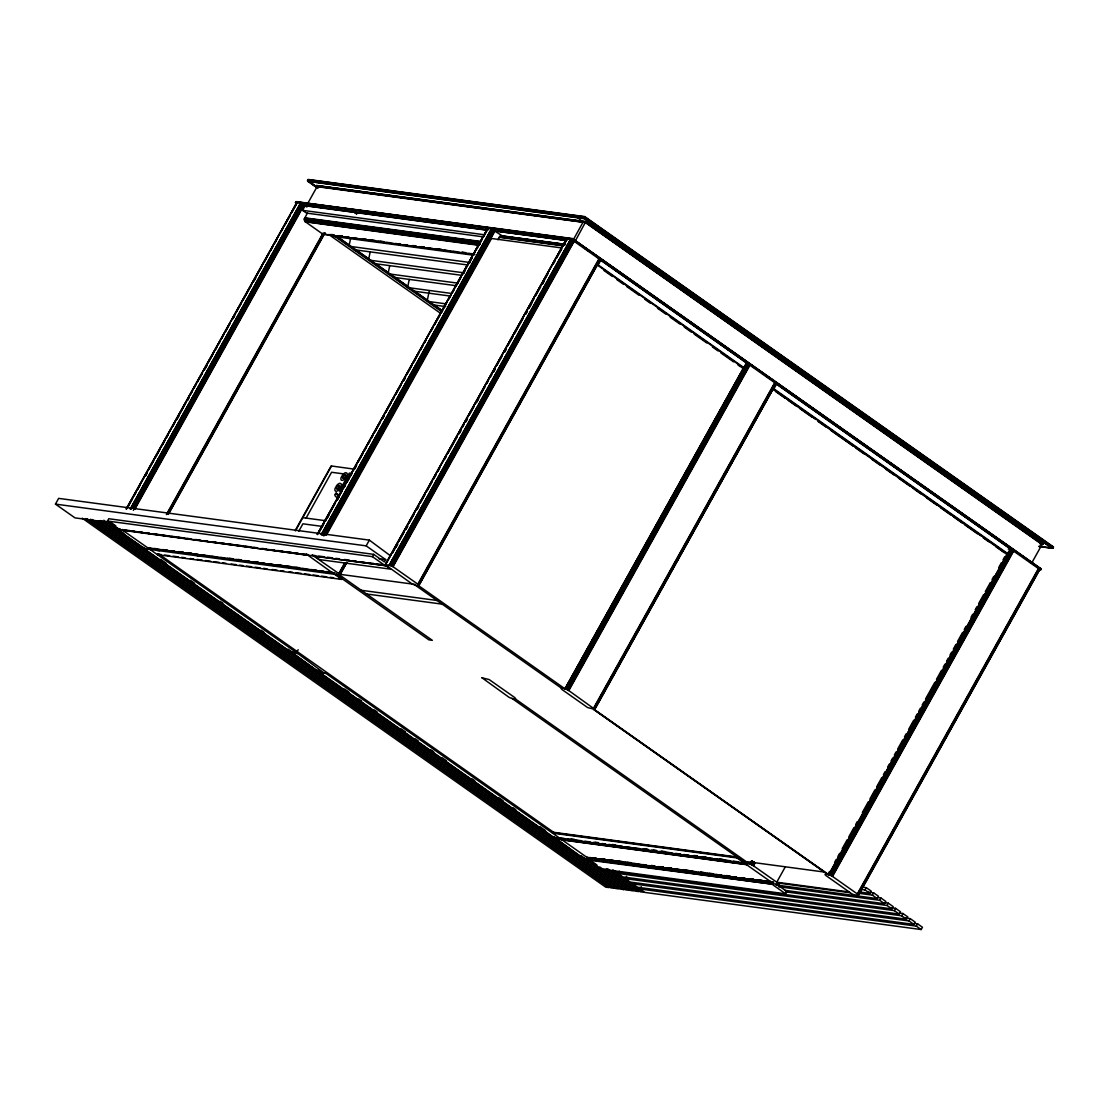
<?xml version="1.0" encoding="UTF-8"?>
<svg xmlns="http://www.w3.org/2000/svg" width="1109" height="1109" viewBox="0 0 1109 1109"><rect width="100%" height="100%" fill="white"/><g stroke="black" fill="none" stroke-linecap="round" stroke-linejoin="round"><path stroke-width="1.5" d="M306.25 554.015L332.243 572.674C333.338 574.185 342.764 576.652 338.827 573.561L312.35 555.082M390.52 555.845L369.352 540.125L58.638 498.371L55.45 504.11L366.164 545.864L385.696 559.629L384.421 561.916L373.678 554.348L108.737 518.735L107.462 521.036L120.16 529.977L385.1 565.576L566.422 239.128L567.032 240.057M385.419 564.897L411.273 583.306C412.409 584.845 421.67 587.174 417.857 584.18L598.943 258.827L599.678 260.213M594.812 709.33L568.82 690.588C567.614 689.008 558.312 686.665 562.235 689.701L587.673 707.597L594.812 709.33L775.898 383.977L774.72 382.716L593.62 708.069M746.911 864.937C743.016 861.818 752.387 864.327 753.496 865.824L778.31 883.305C782.178 886.354 772.834 883.956 771.712 882.417L746.523 864.66L745.317 862.372M857.326 893.923L832.526 876.443C831.431 874.932 822.005 872.464 825.942 875.556L850.742 893.05C851.906 894.589 861.111 896.945 857.326 893.923L1038.426 568.57L1039.161 569.957M308.233 181.585L308.177 179.45L584.776 216.615L1053.55 547.014L1051.651 548.206M1039.965 543.826L1043.389 544.283L585.649 221.675L316.495 185.494L317.132 186.562L307.498 203.89M297.073 201.63L295.299 202.587L571.897 239.766L1040.672 570.151L1040.492 568.252M307.886 181.349L584.041 218.639L584.776 216.615M575.072 241.388L585.691 221.786L1043.25 544.228M325.547 233.833L322.871 234.179L305.03 221.523L304.49 218.542L307.54 212.859M348.975 246.24L350.666 238.116M368.84 258.383L370.198 251.882M389.73 265.661L388.039 273.771L458.169 283.197M409.263 279.426L407.571 287.536L452.042 293.511M427.104 301.301L429.128 291.57M157.769 553.959L157.423 554.652L341.822 579.425L342.21 578.454M317.091 186.659L585.51 222.618L1042.016 544.505L1031.633 563.178L1028.805 561.182M126.26 508.795L296.81 202.795L126.343 508.934M126.481 509.1L202.295 372.901M203.973 369.879L230.09 322.955M231.767 319.933L289.893 215.52M291.57 212.484L296.491 202.795M127.507 507.756L132.553 498.676M134.244 495.654L135.922 492.618M137.613 489.596L140.136 485.063M145.196 475.983L146.873 472.947M148.564 469.925L153.61 460.845M155.302 457.823L160.348 448.743M162.039 445.707L164.562 441.174M166.253 438.138L167.93 435.116M172.99 426.036L174.667 423.014M176.359 419.992L185.619 403.343M187.31 400.307L188.987 397.285M190.679 394.263L192.356 391.227M194.047 388.205L195.725 385.183M197.416 382.148L202.462 373.068M204.153 370.046L206.676 365.513M208.367 362.477L213.413 353.397M215.104 350.375L216.782 347.353M218.473 344.317L220.15 341.295M221.842 338.273L223.519 335.237M225.21 332.215L230.256 323.135M232.793 318.602L234.47 315.566M236.162 312.544L241.208 303.464M242.899 300.442L251.313 285.304M253.85 280.757L255.527 277.735M257.219 274.713L262.265 265.633M263.956 262.597L269.002 253.517M270.693 250.495L273.216 245.962M274.907 242.926L276.585 239.904M281.644 230.824L283.322 227.802M285.013 224.767L290.059 215.687M291.75 212.665L296.796 203.585M145.404 476.163L147.095 473.141M177.412 418.661L179.09 415.639M187.518 400.501L189.209 397.479M205.207 368.715L206.884 365.693M233.001 318.782L234.692 315.76M254.058 280.951L255.749 277.929M130.224 508.962L300.373 203.28L306.888 207.009M130.446 509.003L300.581 203.307M130.696 509.059L300.844 203.377M130.973 509.156L301.121 203.474M132.123 507.756L301.426 203.585M132.456 507.894L301.759 203.723M132.803 508.047L302.105 203.876M133.149 508.227L302.452 204.056M133.51 508.407L302.799 204.236M133.856 508.615L303.159 204.444M133.357 510.334L303.492 204.638M134.522 509.017L303.824 204.846M134.827 509.225L304.129 205.054M482.332 236.716L306.458 213.08L302.563 210.336L305.114 205.747L487.794 230.298M166.378 514.604L323.038 233.14M167.501 513.301L323.315 233.347M167.75 513.495L323.565 233.542M167.958 513.689L323.786 233.722M168.138 513.855L323.967 233.902M168.277 514.022L324.618 233.001M168.36 514.437L325.076 232.807M295.382 530.199L331.147 465.946L354.533 469.19M295.41 530.906L331.48 466.099M298.778 531.211L302.896 523.822L322.65 526.47M306.084 518.097L331.577 472.268L344.76 474.042M317.202 534.344L487.794 228.454L317.659 534.15M317.34 534.607L487.613 228.454M319.323 531.904L324.382 522.824M326.074 519.802L335.334 503.153M337.011 500.131L338.702 497.095M340.38 494.073L342.071 491.051M343.748 488.015L345.44 484.993M347.131 481.971L352.177 472.891M353.868 469.856L356.391 465.323M358.068 462.301L363.128 453.221M364.806 450.185L366.497 447.163M368.188 444.141L369.865 441.105M371.557 438.083L373.234 435.061M374.925 432.025L379.971 422.945M382.494 418.412L384.185 415.39M385.863 412.354L390.923 403.274M392.614 400.252L394.291 397.23M395.982 394.194L401.028 385.114M403.551 380.581L405.242 377.545M406.92 374.523L411.98 365.443M413.671 362.421L418.717 353.341M420.408 350.319L422.931 345.772M424.608 342.75L426.3 339.714M431.359 330.634L433.037 327.612M434.728 324.59L439.774 315.51M441.465 312.475L446.511 303.395M449.034 298.862L450.725 295.84M452.417 292.804L454.094 289.782M455.785 286.76L460.831 277.68M462.522 274.644L471.782 257.995M473.474 254.973L475.151 251.951M476.842 248.929L478.52 245.893M481.888 239.849L480.211 242.871L304.351 219.332M483.579 236.813L487.78 229.244M327.127 518.471L328.805 515.449M337.233 500.311L338.91 497.289M354.922 468.539L356.599 465.517M382.716 418.592L384.393 415.57M403.773 380.761L405.45 377.739M463.576 273.327L465.253 270.291M470.313 261.211L471.99 258.189M321.208 534.621L491.356 228.939L503.389 236.55M321.43 534.663L491.578 228.981M321.679 534.732L491.828 229.05M322.802 533.304L492.105 229.133M323.107 533.429L492.41 229.258M323.44 533.554L492.743 229.383M322.941 535.231L493.089 229.549M323.287 535.397L493.436 229.715M323.648 535.592L493.796 229.91M323.994 535.786L494.143 230.104M325.187 534.483L494.489 230.312M325.505 534.69L494.808 230.52M325.81 534.898L495.113 230.727M326.476 534.995L491.509 238.49L560.932 247.82M497.844 239.752L500.256 236.175L502.932 236.231M338.827 573.561L344.733 562.97M339.104 573.769L345.01 563.178M339.354 573.963L345.259 563.372M339.576 574.157L345.467 563.566M341.822 579.425L334.488 574.268L143.505 548.595L289.934 651.801L296.519 652.688L298.169 649.708M339.742 574.961L346.618 562.374L339.562 574.947L432.344 640.337L428.92 639.879L336.138 574.49M339.964 574.906L346.757 562.637M366.164 545.864L369.352 540.125M107.462 521.036L372.402 556.635L373.678 554.348M578.066 215.964L577.72 217.683L583.084 222.091L573.395 239.627M385.322 564.481L566.422 239.128M566.644 239.073L385.419 564.439L392.42 566.283L417.857 584.18M392.461 553.114L397.521 544.034M399.198 541.012L404.258 531.932M405.936 528.91L407.627 525.874M409.304 522.852L414.364 513.772M416.887 509.239L418.578 506.203M420.256 503.181L425.315 494.101M426.993 491.079L432.053 481.999M433.73 478.963L436.267 474.43M437.944 471.408L439.635 468.372M444.681 459.292L446.373 456.27M448.05 453.248L457.324 436.599M459.001 433.564L460.692 430.542M462.37 427.519L464.061 424.484M465.738 421.462L467.43 418.44M469.107 415.404L474.167 406.338M475.844 403.302L485.118 386.653M486.796 383.631L488.487 380.609M490.164 377.573L491.855 374.551M493.533 371.529L495.224 368.493M496.901 365.471L501.961 356.391M504.484 351.858L506.175 348.822M507.853 345.8L512.913 336.72M514.59 333.698L523.018 318.56M525.541 314.013L527.232 310.991M528.91 307.969L533.97 298.889M535.647 295.867L540.707 286.787M542.384 283.752L548.29 273.161M553.336 264.081L555.027 261.059M556.704 258.023L561.764 248.943M563.441 245.921L565.978 241.388M396.052 547.25L397.729 544.228M406.019 529.423L407.696 526.401M417.109 509.419L418.786 506.397M459.209 433.758L460.9 430.736M465.794 422.016L467.485 418.994M476.898 401.985L478.589 398.949M493.588 372.097L495.266 369.061M504.706 352.038L506.383 349.016M525.763 314.207L527.44 311.185M529.132 308.15L531.655 303.616M542.426 284.348L544.103 281.326M389.287 564.911L570.386 239.558L572.812 240.528L574.143 241.346L393.057 566.699M389.509 564.952L570.594 239.599M389.758 565.022L570.858 239.669M390.049 565.119L571.135 239.752M390.354 565.23L571.44 239.877M390.673 565.368L571.773 240.015M571.897 239.766L572.826 238.615L295.937 201.616M391.02 565.521L572.105 240.168M391.366 565.701L572.466 240.334M391.727 565.881L572.812 240.528M392.073 566.075L573.173 240.722M392.42 566.283L573.505 240.93M392.752 566.491L573.838 241.138M418.135 584.388L599.234 259.035M418.384 584.582L599.484 259.229M418.606 584.776L599.692 259.423M599.872 259.589L418.453 585.552L564.925 688.772L743.474 368.008L597.002 264.774M418.592 585.566L600.011 259.756M418.911 585.566L600.135 260.005M600.718 260.352L598.167 264.926L744.638 368.16L742.004 367.814M565.063 688.8L745.303 364.958M565.271 688.841L746.371 363.475L748.589 364.404L749.906 365.221L568.82 690.588M565.521 688.897L746.62 363.544M565.812 688.994L746.898 363.641M566.117 689.105L747.189 363.586M566.449 689.243L747.535 363.891M566.782 689.41L747.882 364.043M567.143 689.576L748.228 364.223M567.489 689.77L748.589 364.404M567.85 689.964L748.935 364.611M568.182 690.172L749.282 364.806M568.515 690.38L749.601 365.013M593.911 708.277L774.997 382.91M594.161 708.471L775.246 383.118M594.369 708.651L775.454 383.298M594.549 708.831L775.635 383.478M775.773 383.631L594.244 709.441L828.631 874.641L1008.178 552.324M594.535 709.455L775.856 383.769M776.48 384.227L773.93 388.815L1008.344 554.029L1005.711 553.668M736.418 856.924L553.488 832.277L552.545 833.136L736.944 857.922L744.278 863.079M776.161 883.956L786.905 891.539L785.629 893.826L601.23 869.04L588.532 860.099L590.043 857.382M890.458 907.633L895.601 908.326L900.48 911.764L899.205 914.066L622.939 876.942L618.06 873.49L619.335 871.203M899.496 913.026L902.92 913.497L907.814 916.935L906.538 919.222L630.259 882.099L625.379 878.661L626.654 876.373M98.396 521.133L620.541 889.155L623.84 889.598L625.116 887.297M914.149 923.353L917.573 923.811L922.452 927.263L921.177 929.55L644.911 892.426L640.032 888.988L641.307 886.687M736.944 857.922L738.053 857.105L742.864 860.487A1.469 1.275 -82.3 0 0 743.668 860.695M751.417 861.014L749.601 864.022L515.214 698.822M749.947 864.077L751.639 861.055M750.211 864.147L751.888 861.125M750.488 864.244L752.165 861.208M750.793 864.355L752.484 861.333M751.126 864.493L752.803 861.457M751.472 864.646L753.15 861.624M751.819 864.826L753.496 861.79M752.165 865.006L753.857 861.984M752.526 865.2L754.203 862.178M752.859 865.408L754.55 862.386M753.191 865.616L754.882 862.594M753.496 865.824L755.187 862.802M588.532 860.099L773.25 884.303L588.851 859.53M785.144 867.113L776.744 882.209L849.189 891.941M829.532 871.508L827.841 874.53L593.454 709.344M834.578 862.428L836.269 859.406M837.947 856.384L839.638 853.348M842.161 848.815L847.207 839.735M848.898 836.713L853.944 827.633M855.635 824.597L857.326 821.575M862.372 812.495L868.264 801.904M869.955 798.882L875.001 789.802M876.692 786.78L881.738 777.7M883.429 774.678L885.107 771.642M887.644 767.109L889.321 764.073M891.012 761.051L892.69 758.029M894.381 755.007L896.058 751.971M897.749 748.949L902.795 739.869M904.487 736.847L906.164 733.811M908.687 729.278L913.747 720.198M915.424 717.176L917.115 714.154M918.793 711.119L920.484 708.096M922.161 705.074L923.852 702.039M925.53 699.017L934.804 682.368M936.481 679.346L941.541 670.266M943.218 667.244L944.91 664.222M946.587 661.186L948.278 658.164M949.956 655.142L951.647 652.106M953.324 649.084L955.847 644.551M957.538 641.515L962.584 632.435M964.275 629.413L965.953 626.391M971.013 617.311L972.704 614.289M975.227 609.742L976.904 606.72M978.595 603.698L983.641 594.618M985.333 591.582L990.379 582.516M992.07 579.48L993.747 576.458M998.807 567.378L1001.33 562.845M1003.021 559.809L1004.699 556.787M828.977 874.696L1009.232 550.854M829.227 874.765L1010.327 549.412L1012.295 550.272L1013.612 551.09L832.526 876.443M829.518 874.862L1010.604 549.496M829.823 874.973L1010.895 549.44L1008.261 549.094M830.156 875.112L1011.242 549.759M830.489 875.264L1011.588 549.912M830.849 875.445L1011.935 550.078M831.196 875.625L1012.295 550.272M831.556 875.819L1012.642 550.466M831.889 876.027L1012.988 550.674M832.221 876.235L1013.307 550.882M857.617 894.131L1038.703 568.778M857.867 894.325L1038.953 568.972M858.075 894.519L1039.161 569.167M858.255 894.7L1039.341 569.333M858.061 895.31L1039.563 569.638M858.477 895.268L1039.618 569.749M861.596 889.515L865.034 889.972L866.309 887.685L871.189 891.123L869.913 893.41L859.614 892.024M858.629 893.286L872.353 895.129L873.629 892.842L878.508 896.28L877.233 898.581L775.995 884.968M778.435 886.687L879.673 900.3L880.948 897.999L885.841 901.451L884.566 903.738L785.033 890.361M785.754 891.858L887.006 905.457L888.281 903.17L893.161 906.607L891.886 908.895L615.62 871.771L613.18 870.052M618.06 873.49L894.325 910.614L895.601 908.326M625.379 878.661L901.645 915.784L902.92 913.497M908.978 920.941L910.253 918.654L915.133 922.092L913.858 924.393L637.592 887.255L632.712 883.818L908.978 920.941L913.858 924.393M640.032 888.988L916.297 926.112L917.573 923.811M1042.016 544.505L1042.987 544.159M342.667 474.791L341.101 477.619A4.464 2.024 -54.8 0 0 340.893 478.492L341.045 479.767A4.99 2.26 -54.8 0 0 341.669 480.294L342.39 480.336A4.838 2.19 -54.8 0 0 343.222 480.058A4.561 2.066 -54.8 0 0 344.095 479.518L344.677 478.991A4.408 1.996 -54.8 0 0 345.329 478.339M343.638 475.539L343.513 475.692A2.551 1.151 -54.8 0 0 342.75 477.05A2.176 0.984 -54.8 0 0 342.612 477.674A1.844 0.832 -54.8 0 0 342.723 478.145A1.996 0.901 -54.8 0 0 343.069 478.353A1.844 0.832 -54.8 0 0 343.527 478.256M339.992 495.363A11.866 5.365 -54.8 0 1 336.11 493.061L334.724 494.669A13.488 6.1 -54.8 0 0 338.813 497.331M338.8 489.845L338.19 490.372A4.713 2.135 -54.8 0 1 337.288 490.94A5.004 2.26 -54.8 0 1 336.429 491.232L335.694 491.19A5.157 2.329 -54.8 0 1 335.043 490.649L334.876 489.319A4.63 2.093 -54.8 0 1 335.098 488.417L336.72 485.492A4.533 2.052 -54.8 0 1 337.469 484.675A4.186 1.899 -54.8 0 1 338.37 483.926L339.257 483.469A5.406 2.44 -54.8 0 1 340.075 483.316L341.212 483.898A4.561 2.066 -54.8 0 1 341.406 484.591L341.392 485.201A4.45 2.01 -54.8 0 1 341.17 486.089L339.548 489.014A4.561 2.066 -54.8 0 1 338.869 489.818M344.552 474.763L344.275 474.915A1.996 0.901 -54.8 0 0 343.596 475.581M345.384 484.12C342.127 487.503 346.978 476.787 347.616 480.987M334.918 572.729L332.243 572.674M150.2 548.123L147.844 547.901L121.713 529.603M771.323 882.154L773.68 882.376L756.615 880.075M306.139 205.678L305.335 205.553L487.406 230.062M588.602 857.784L586.924 857.368L773.347 882.501M148.578 549.274L147.844 547.901L332.894 572.674M291.487 652.037L317.022 670.903L320.792 672.678M324.341 673.163L298.806 654.296L295.049 652.508M555.193 837.891L580.728 856.758C581.851 858.269 591.194 860.736 587.313 857.645L562.124 839.887L560.96 838.002L564.384 838.459M308.052 179.686L584.651 216.851L1053.425 547.236M316.065 186.603L307.595 180.517L584.235 217.6L1053.009 547.985L1047.825 547.389M307.567 180.615L584.138 217.78M307.581 180.836L584.069 217.988L1052.691 548.262M583.999 218.362L307.72 181.155L317.895 188.405M316.62 185.563L585.649 221.675M316.938 185.827L585.691 222.036M317.119 186.146L585.649 222.23L1042.585 544.159M317.16 186.354L585.594 222.424L1042.238 544.283M295.77 201.769L572.424 238.851L1041.129 569.319L572.313 239.017L295.715 201.852M311.823 206.011L315.247 206.482L311.601 206.246M320.376 207.161L323.786 207.619M361.395 212.678L364.819 213.136M369.949 213.829L373.359 214.287M402.415 218.196L405.839 218.653L402.304 218.348M428.06 221.634L431.484 222.091L427.866 221.869M443.448 223.699L446.858 224.157L443.323 223.866M469.079 227.151L472.503 227.608M499.854 231.282L504.983 231.975M508.407 232.433L520.371 234.041M523.781 234.498L528.91 235.191M532.334 235.649L537.463 236.342M540.873 236.799L546.002 237.492M549.426 237.95L554.555 238.629M557.966 239.1L566.519 240.237M320.238 207.328L323.731 207.716M337.247 209.698L340.754 210.086M361.271 212.845L364.764 213.219M369.741 214.051L373.303 214.37M378.28 215.201L381.787 215.603M419.313 220.719L422.806 221.107M460.346 226.236L463.839 226.624M468.899 227.387L472.448 227.692M497.969 231.282L566.463 240.334M493.921 230.894L566.297 240.542M501.615 235.787L565.632 244.396M500.908 235.884L565.271 244.41M500.575 236.009L565.257 244.604M500.256 236.175L564.273 244.784M499.951 236.397L563.968 244.992M499.674 236.661L563.691 245.255M302.563 210.336L483.538 234.651M499.424 236.952L563.441 245.56M499.216 237.284L563.233 245.879M304.781 217.808L480.654 241.443M304.615 218.168L480.474 241.79M304.49 218.542L480.349 242.178M304.393 218.93L480.266 242.566M304.365 219.734L480.225 243.37M304.407 220.137L480.266 243.758M304.504 220.511L480.363 244.146M304.642 220.885L478.797 244.285M304.823 221.218L478.977 244.618M305.03 221.523L479.185 244.923M305.28 221.8L478.021 245.2M330.662 234.526L334.072 234.983M339.202 235.676L342.612 236.134M363.1 238.879L366.524 239.336M371.64 240.029L375.05 240.487M380.179 241.18L383.589 241.637M412.617 245.533L416.027 245.99M421.157 246.683L424.567 247.141M438.235 248.984L441.645 249.442M462.134 252.187L465.544 252.644M328.652 234.512L333.781 235.205M337.191 235.662L342.307 236.342M345.731 236.813L349.141 237.271M354.27 237.95L357.68 238.407M362.795 239.1L366.22 239.558M369.63 240.015L374.759 240.708M378.169 241.166L383.284 241.859M386.708 242.317L390.118 242.774M395.248 243.467L400.363 244.146M403.773 244.604L407.197 245.061M412.312 245.754L415.736 246.212M419.147 246.669L424.262 247.362M427.686 247.82L432.801 248.513M436.225 248.97L441.34 249.65M444.751 250.121L448.175 250.579M453.29 251.258L456.714 251.715M461.829 252.408L465.239 252.866M468.663 253.323L473.779 254.016M322.567 233.999L474.513 254.418M322.871 234.179L474.818 254.599M472.85 255.125L332.575 236.272L330.232 234.623M350.694 246.475L470.424 262.556M353.854 249.677L466.75 264.857M370.226 260.241L464.297 272.883M375.105 263.679L462.342 275.406M392.919 277.208L456.215 285.72M412.451 290.974L450.088 296.034M428.809 301.537L445.915 303.838M433.702 304.975L445.679 306.583M1039.285 546.238L1044.47 546.834M1038.842 546.46L1052.871 548.151M1039.646 546.598L1052.566 548.303L584.027 218.182M1041.143 569.222L1037.733 568.765L1041.157 569.111L572.48 238.782M302.785 517.653L325.838 520.745M110.581 522.658L74.982 517.875L55.45 504.11M378.862 558.7L385.696 559.629M122.184 529.631L125.608 530.102M129.018 530.559L134.147 531.239M137.571 531.71L142.701 532.389M146.111 532.847L149.535 533.318M154.664 533.997L159.848 534.663M163.203 535.148L166.627 535.605M171.756 536.299L175.167 536.756M178.591 537.213L183.72 537.907M187.144 538.364L190.554 538.822M195.683 539.515L200.812 540.208M204.236 540.665L207.646 541.123M212.776 541.816L216.2 542.273M221.329 542.953L224.739 543.424M228.163 543.881L233.292 544.561M236.702 545.032L241.831 545.711M245.255 546.169L250.384 546.862M253.795 547.319L257.219 547.777M262.348 548.47L265.772 548.927M270.887 549.62L274.311 550.078M277.735 550.535L282.864 551.228M286.274 551.686L291.404 552.379M294.828 552.837L298.238 553.294M303.367 553.987L308.496 554.68M311.92 555.138L315.33 555.595M318.754 556.053L323.883 556.746M327.294 557.203L332.423 557.882M335.847 558.354L339.271 558.811M344.4 559.49L349.515 560.184M352.939 560.641L356.363 561.099M361.492 561.792L364.903 562.249M368.327 562.707L373.456 563.4M376.866 563.857L381.995 564.55M122.295 529.617L149.826 533.595M153.236 534.053L158.365 534.732M161.775 535.19L190.803 539.099M194.214 539.556L199.343 540.249M202.753 540.707L207.882 541.386M211.292 541.844L257.399 548.04M260.809 548.498L298.376 553.543M301.787 554.015L307.443 555.193L122.503 529.922M179.852 551.63L183.262 552.102M188.391 552.781L191.802 553.239M229.369 558.284L232.779 558.756M237.908 559.435L241.318 559.893M254.973 561.736L258.397 562.194M278.886 564.938L282.296 565.41M287.411 566.089L290.835 566.547M295.951 567.24L299.375 567.697M328.389 571.592L331.813 572.064M153.943 548.414L157.353 548.872M162.469 549.565L167.598 550.244M171.008 550.702L174.432 551.173M177.842 551.63L182.971 552.31M186.381 552.767L191.497 553.46M194.921 553.918L198.331 554.375M203.46 555.068L208.575 555.761M211.985 556.219L215.409 556.676M220.525 557.356L223.949 557.827M227.359 558.284L232.474 558.964M235.898 559.421L241.013 560.114M244.437 560.572L249.553 561.265M252.963 561.722L258.092 562.415M261.502 562.873L264.926 563.33M270.041 564.01L273.452 564.467M276.876 564.938L281.991 565.618M285.415 566.075L290.53 566.768M293.94 567.226L299.07 567.919M302.48 568.376L305.904 568.834M311.019 569.527L316.148 570.206M319.558 570.664L322.969 571.121M326.393 571.592L331.508 572.272M148.149 548.082L334.266 573.034M230.367 559.601L233.791 560.059M271.414 565.119L274.838 565.576M288.52 567.406L291.944 567.877M341.53 574.531L415.071 584.415M156.189 550.244L159.613 550.702M197.166 555.748L200.59 556.205M157.7 554.126L161.124 554.583M164.534 555.054L169.649 555.734M173.073 556.191L178.189 556.884M181.613 557.342L185.023 557.799M190.138 558.492L193.562 558.95M196.972 559.407L202.101 560.1M205.512 560.558L210.627 561.237M214.051 561.708L219.166 562.388M222.59 562.845L226 563.303M231.116 563.996L236.245 564.689M239.655 565.146L243.079 565.604M246.489 566.061L251.604 566.754M255.028 567.212L260.144 567.891M263.568 568.362L266.978 568.82M272.093 569.499L277.222 570.192M280.632 570.65L284.056 571.107M289.172 571.8L292.582 572.258M296.006 572.715L301.121 573.408M304.545 573.866L309.661 574.545M313.071 575.003L318.2 575.696M321.61 576.153L326.739 576.846M330.149 577.304L333.559 577.761M338.689 578.454L342.099 578.912M361.34 590.293L436.946 600.454M366.566 593.98L442.172 604.142M552.837 832.623L737.235 857.409M747.66 861.748L824.611 872.09L593.786 709.4M571.163 838.972L574.573 839.43M595.062 842.188L598.472 842.646M612.14 844.476L615.55 844.947M644.579 848.842L647.989 849.3M653.118 849.993L656.528 850.451M661.657 851.13L665.067 851.601M694.095 855.496L697.506 855.954M702.635 856.647L706.045 857.105M719.699 858.934L723.123 859.392M567.794 838.917L581.449 840.747M584.873 841.204L589.988 841.897M593.398 842.355L598.527 843.048M601.937 843.505L605.362 843.963M608.772 844.42L622.426 846.25M625.85 846.708L630.966 847.401M634.376 847.858L639.505 848.551M642.915 849.009L648.044 849.702M651.454 850.159L656.583 850.839M659.994 851.296L671.943 852.904M675.353 853.362L680.482 854.055M683.893 854.512L689.022 855.205M692.432 855.663L697.561 856.356M700.971 856.813L712.921 858.421M716.331 858.879L729.999 860.709M733.409 861.166L738.539 861.859M741.949 862.317L745.359 862.774M559.879 838.307L745.456 863.162M561.196 838.737L745.595 863.523M561.376 839.083L745.775 863.856M561.598 839.388L745.997 864.161M561.847 839.652L746.246 864.438M558.756 838.376L562.208 839.957L746.523 864.66M862.871 887.214L866.309 887.685M868.486 892.149L873.629 892.842M601.854 858.81L605.278 859.267M610.394 859.96L613.818 860.418M618.933 861.111L622.343 861.568M627.472 862.247L630.882 862.719M651.371 865.464L654.795 865.921M659.91 866.614L663.321 867.072M668.45 867.765L671.86 868.222M685.528 870.052L688.939 870.51M700.888 872.118L704.298 872.575M709.427 873.268L712.837 873.726M726.506 875.556L729.916 876.013M750.405 878.772L753.815 879.229M758.944 879.922L762.354 880.38M767.483 881.073L770.894 881.53M593.024 857.881L596.434 858.338M601.563 859.031L604.973 859.489M608.384 859.946L613.513 860.639M616.923 861.097L622.052 861.776M625.462 862.247L630.577 862.927M634.001 863.384L637.412 863.842M642.541 864.535L645.951 864.992M651.066 865.685L654.49 866.143M657.9 866.6L663.03 867.293M666.44 867.751L671.555 868.43M674.979 868.901L680.094 869.581M683.518 870.038L688.634 870.731M692.044 871.189L695.468 871.646M700.583 872.339L704.007 872.797M707.417 873.254L712.546 873.947M715.957 874.405L721.072 875.084M724.496 875.556L729.611 876.235M733.035 876.692L736.445 877.15M741.561 877.843L744.985 878.3M750.1 878.993L753.524 879.451M756.934 879.908L762.049 880.601M765.473 881.059L770.589 881.738M590.986 857.825L604.655 859.655M608.065 860.113L645.632 865.172M649.042 865.63L654.171 866.309M657.582 866.767L695.149 871.826M698.559 872.284L736.126 877.33M739.537 877.787L753.191 879.617M777.908 883.027L850.353 892.773M587.562 857.687L772.64 882.584M877.524 897.541L880.948 897.999M735.184 878.453L738.608 878.91M884.843 902.712L888.281 903.17M903.391 917.725L910.253 918.654M145.016 548.803L115.267 528.258L120.34 528.951M1051.914 548.303L583.999 218.445M344.816 486.283L343.651 486.643A2.357 1.067 -54.8 0 0 343.138 487.142L340.685 491.315L339.271 491.121L349.28 473.141L350.555 473.321L350.125 474.097L352.191 473.557M566.699 237.853L565.798 239.225M584.193 217.683L1052.954 548.068M572.632 238.643L1041.074 568.792M584.956 248.361L589.198 251.355L584.914 248.458M597.682 257.33L600.51 259.326M611.821 267.297L617.477 271.275M625.947 277.25L631.603 281.242M637.259 285.221L647.157 292.194M654.227 297.184L661.283 302.161M669.767 308.136L672.595 310.132M681.078 316.107L686.734 320.099M693.804 325.076L698.046 328.07M709.344 336.041L715 340.019M729.14 349.987L723.484 345.994L729.001 350.236M737.624 355.961L744.68 360.938M751.75 365.928L754.577 367.911M764.475 374.884L770.131 378.876M778.615 384.851L784.271 388.843L779.974 385.932M791.327 393.82L801.225 400.793L791.285 393.903M806.881 404.771L815.365 410.76M821.02 414.738L826.676 418.731M835.146 424.705L842.216 429.682M852.114 436.655L847.872 433.674L852.031 436.835M859.184 441.632L867.668 447.62M876.138 453.595L880.38 456.575M888.864 462.564L898.761 469.537M904.417 473.515L912.901 479.49M915.715 481.486L919.957 484.481L915.674 481.583M931.269 492.451L935.511 495.432M945.409 502.405L949.651 505.399M956.707 510.376L966.604 517.348M973.674 522.339L980.744 527.316M992.056 535.287L989.228 533.29L991.987 535.481M1001.94 542.259L1007.596 546.238M1014.666 551.228L1017.494 553.225M613.18 268.378L617.311 271.525M625.906 277.347L631.451 281.478M637.204 285.318L647.004 292.443M655.585 298.266L661.144 302.41M669.725 308.233L672.553 310.215M682.437 317.188L686.679 320.182M693.749 325.159L697.991 328.153M712.13 338.12L714.875 340.269M738.982 357.043L744.638 361.035M809.667 406.864L815.281 410.94M820.965 414.835L826.552 418.994M835.105 424.789L837.933 426.785M863.37 444.723L867.612 447.703M877.51 454.676L880.283 456.853M888.822 462.647L894.422 466.82M907.19 475.609L909.976 477.785M932.641 493.533L935.469 495.529M945.367 502.502L949.567 505.593M960.907 513.467L966.521 517.64M975.047 523.42L980.661 527.607M1001.898 542.356L1007.526 546.543M598.735 258.744L748.727 364.501M775.066 383.104L1011.034 549.399M772.793 388.677L1007.18 553.862M773.417 389.564L815.767 419.41M818.594 421.406L913.192 488.085M916.02 490.067L980.966 535.841M983.794 537.837L1006.39 553.765M603.989 270.527L612.431 276.488M616.659 279.468L623.702 284.431M626.516 286.413L639.186 295.341M644.828 299.319L650.456 303.284M657.498 308.247L665.954 314.207M670.169 317.188L680.039 324.133M684.253 327.113L691.295 332.076M694.123 334.059L706.793 342.986M712.422 346.965L718.064 350.929M720.878 352.912L733.548 361.853M737.776 364.833L740.59 366.816M775.538 391.449L785.422 398.408M788.249 400.404L796.719 406.365M799.547 408.362L812.245 417.317M817.901 421.295L826.371 427.27M830.613 430.264L853.195 446.178M856.023 448.175L864.493 454.149M871.563 459.126L880.033 465.087M885.675 469.079L894.145 475.04M898.387 478.034L909.685 485.992M912.513 487.988L920.983 493.949M926.625 497.941L936.509 504.9M940.751 507.894L950.635 514.853M953.463 516.849L961.933 522.81M964.761 524.807L977.459 533.762M983.115 537.74L988.757 541.733M995.827 546.709L1004.297 552.67M353.646 211.68L356.627 213.857M353.854 211.958L356.682 213.954M307.637 180.42L316.134 186.409M307.567 180.725L316.148 187.033M338.079 237.257L442.297 310.714M338.342 237.548L349.598 245.491M355.24 249.456L369.325 259.381M376.367 264.344L387.623 272.287M394.665 277.25L407.35 286.191M415.792 292.138L427.062 300.082M434.104 305.044L442.56 311.005M335.278 235.954L442.311 311.393M332.173 234.484L442.02 311.906M329.304 234.9L440.564 313.32M336.124 493.061L338.8 494.947M865.034 889.972L869.913 893.41M872.353 895.129L877.233 898.581M879.673 900.3L884.566 903.738M887.006 905.457L891.886 908.895M894.325 910.614L899.205 914.066M901.645 915.784L906.538 919.222M916.297 926.112L921.177 929.55M415.168 585.108L561.639 688.342M372.402 556.635L385.1 565.576M339.548 576.236L342.14 578.177M511.928 698.379L746.315 863.578M772.931 884.871L785.629 893.826M612.459 870.302L643.594 892.246L640.309 891.802L607.76 868.86M606.11 868.652L638.659 891.581L635.36 891.137L604.239 869.206M158.781 554.015L555.29 833.469M150.089 549.482L296.519 652.688M111.565 522.907L115.821 525.902M587.021 858.006L589.849 860.002M592.677 861.998L596.933 864.992M599.761 866.988L633.724 890.915L630.425 890.472L580.894 855.566M106.866 521.466L115.35 527.454M119.592 530.449L123.848 533.429M143.657 547.402L146.485 549.399M160.639 559.366L166.295 563.358M190.346 580.312L194.602 583.306M220.067 601.258L222.895 603.254M261.1 630.175L263.928 632.172M287.993 649.125L292.235 652.12M317.701 670.072L320.529 672.068M344.594 689.022L348.836 692.016M358.734 698.989L361.562 700.985M374.301 709.968L377.129 711.95M401.195 728.904L405.437 731.898M415.334 738.885L418.176 740.881M430.902 749.85L433.73 751.847M442.228 757.835L446.47 760.829M471.935 778.781L474.777 780.778M498.828 797.731L503.07 800.712M512.982 807.699L515.81 809.695M539.861 826.649L545.517 830.641M554.015 836.616L559.671 840.608M103.802 520.246L628.775 890.25L625.49 889.82L101.917 520.8M100.281 520.578L623.84 889.598M96.746 520.911L618.905 888.933L615.606 888.489L92.047 519.469M90.397 519.262L613.956 888.267L610.671 887.824L87.112 518.818M85.462 518.596L609.021 887.602L605.722 887.158L82.163 518.153M338.453 485.645A1.927 0.873 -54.8 0 1 339.604 486.172M343.388 474A4.048 1.83 -54.8 0 1 344.261 473.28L345.121 472.836A5.212 2.357 -54.8 0 1 345.911 472.684L347.006 473.252A4.408 1.996 -54.8 0 1 347.2 473.931L347.186 474.513A4.297 1.941 -54.8 0 1 347.034 475.193A4.062 1.83 -54.8 0 1 346.757 475.955L345.828 477.632A4.145 1.871 -54.8 0 1 345.259 478.367M344.58 474.777A1.996 0.901 -54.8 0 1 345.412 475.803A2.398 1.081 -54.8 0 1 344.608 477.258A2.176 0.984 -54.8 0 1 344.067 477.868A1.844 0.832 -54.8 0 1 343.527 478.242M337.885 488.903A1.955 0.887 -54.8 0 1 336.679 488.736M336.651 488.473A2.246 1.012 -54.8 0 1 336.803 487.821A2.62 1.178 -54.8 0 1 337.718 486.269M337.593 486.283A2.121 0.957 -54.8 0 1 337.995 485.853M342.889 474.735A4.561 2.066 -54.8 0 1 343.638 473.903M348.794 479.116A1.927 0.873 -54.8 0 1 348.573 479.074A1.774 0.804 -54.8 0 1 348.351 478.894M348.378 478.88A1.927 0.873 -54.8 0 1 348.323 478.312M348.351 477.979A2.287 1.04 -54.8 0 1 349.682 475.9A1.871 0.846 -54.8 0 1 350.998 475.553M339.534 486.504A2.481 1.123 -54.8 0 1 338.73 488.043M338.702 488.085A2.246 1.012 -54.8 0 1 338.162 488.681M337.178 574.559A1.469 1.275 -82.3 0 1 336.665 573.838M482.013 677.807L508.005 696.563C509.1 698.074 518.541 700.541 514.604 697.45L489.152 679.554L482.013 677.807M385.807 565.729L314.679 556.163L319.572 559.615L390.687 569.167L385.807 565.729M325.852 673.371L319.267 672.484L553.682 837.697L560.267 838.584L325.852 673.371"/></g></svg>
